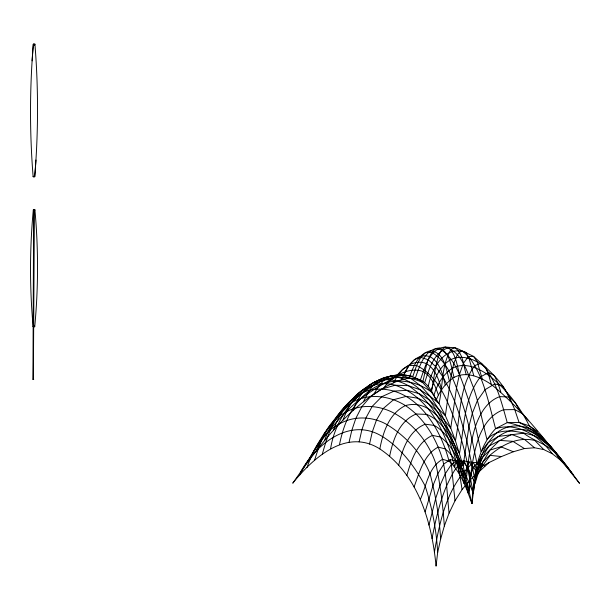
<?xml version="1.0" encoding="UTF-8"?>
<svg xmlns="http://www.w3.org/2000/svg" width="610" height="610" viewBox="0 0 610 610"><rect width="100%" height="100%" fill="white"/><g stroke="black" fill="none" stroke-linecap="round" stroke-linejoin="round"><path stroke-width="0.91" d="M33.634 210.961L32.932 379.321L33.344 379.397L34.404 210.93L33.657 210.892L34.366 210.969M33.314 44.217C29.677 88.252 29.585 132.576 33.123 176.618M35.952 160.011L34.739 176.564C38.377 132.561 38.46 88.259 34.93 44.24M32.101 60.855L33.314 44.294M33.314 209.931C29.646 248.689 29.616 287.775 33.123 326.541M34.739 326.502C38.407 287.752 38.438 248.666 34.922 209.901M573.011 474.405L566.56 466.497L559.644 459.444L552.111 453.649L543.777 449.57L534.52 447.763L524.364 448.563L513.376 451.743L501.504 456.547L489.174 462.479L470.043 479.925L462.083 489.586L454.984 500.833L449.082 513.132L444.332 526.018L440.611 539.209L437.652 552.553L436.058 566.141C431.956 522.45 418.254 474.58 379.832 448.929C346.312 427.671 312.823 458.156 292.754 483.196C317.993 447.023 345.374 410.37 384.048 387.625C394.906 381.837 407.968 374.952 420.412 379.916C428.342 384.094 432.871 392.428 436.074 400.457C439.49 391.216 445.757 382.76 454.092 377.399C466.52 370.773 480.802 377.293 491.37 384.536C525.896 412.284 551.905 449.021 579.5 483.326C564.669 462.647 549.038 442.174 529.327 425.856C519.583 406.435 506.117 388.677 488.785 375.424C478.514 367.967 464.172 361.501 452.01 368.47C442.776 374.647 436.958 384.872 433.931 395.364M434.404 552.294C439.81 520.292 447.603 484.584 473.39 462.586L478.004 462.395L484.851 466.154M432.032 538.6C435.471 520.765 439.444 502.914 446.474 486.101C451.072 477.05 454.778 466.375 463.989 460.962L473.39 462.586L478.065 472.132M369.515 444.126L372.268 431.964L376.484 420.015L383.156 408.586L393.58 399.695L406.291 396.363L418.361 398.307L428.632 403.713L437.111 411.171L450.759 428.136L455.426 440.733L463.127 465.949L471.911 503.586C475.358 478.789 477.272 450.584 496.982 432.604C513.605 419.924 534.314 426.504 546.369 441.838M359.122 441.899L361.882 429.798L365.954 417.873L372.184 406.397L381.73 396.713L394.151 391.071L407.289 390.316L419.268 393.709L429.379 399.924L445.353 415.662L450.759 428.136L456.585 387.571L459.406 374.609L463.333 363.423L468.442 356.469L473.543 356.4C487.634 369.317 504.005 381.944 510.265 400.732M379.832 448.929C383.049 432.208 389.012 413.641 405.414 405.574C429.783 398.948 444.431 423.409 455.426 440.733C460.542 415.517 458.857 387.114 474.809 365.512L481.351 363.163C496.304 379.618 501.298 401.83 507.253 422.6C526.026 426.108 544.013 436.478 555.123 452.246M349.05 442.158L351.886 430.096L355.904 418.193L361.86 406.672L370.613 396.485L382.066 388.989L395.15 385.23L408.319 385.673L420.168 389.79L430.195 396.355L439.002 403.484L445.353 415.662L451.118 375.318L453.825 363.446L457.386 354.555L461.663 350.567L473.543 356.4L477.241 361.844L482.236 379.046M389.66 456.089C393 439.612 399.337 420.9 416.188 413.999L426.657 414.396C443.523 421.106 450.912 438.742 459.505 453.344C464.256 427.518 463.531 398.658 480.375 376.95L488.618 372.496L494.405 375.737L497.897 382.988L500.818 391.917M428.96 525.088L435.639 498.591L439.917 485.69L445.239 473.817L451.354 464.492L457.408 460.054L462.586 461.229L463.989 460.962L467.298 467.641L470.043 479.925M339.518 444.56C343.674 423.561 352.549 402.181 370.979 389.859C389.195 376.797 413.916 378.94 431.453 392.07L439.002 403.484C443.188 385.482 441.183 365.26 451.194 349.08L454.984 347.776C468.312 351.688 475.045 365.222 480.375 376.95C487.237 393.625 490.92 411.315 495.572 428.678C476.807 448.525 473.482 477.493 471.911 503.586C466.497 488.534 461.076 472.308 449.021 461.175C440.084 425.871 412.955 383.111 370.979 389.859C351.97 393.9 340.982 411.445 329.667 425.589C321.523 437.088 314.31 449.135 308.096 461.778M330.62 448.685C336.712 407.625 378.314 361.837 422.562 382.439L431.453 392.07L435.7 366.61L438.315 356.492L441.556 349.873L445.147 347.037L454.984 347.776C463.318 353.762 463.364 365.489 466.215 374.517M398.704 465.14C402.356 449.173 408.784 430.767 425.239 424.186L434.259 425.437C449.501 433.969 455.395 451.354 463.127 465.949L468.953 426.443L472.338 413.245L477.409 400.526L485.057 389.66L494.794 383.926L502.449 385.596L509.396 396.988L514.733 409.592L519.057 422.425C537.38 431.194 551.867 446.337 563.579 462.654M322.316 454.122C327.639 435.159 334.257 413.824 351.688 402.623C368.341 392.809 389.515 395.539 405.414 405.574C424.141 417.972 436.081 438.171 442.555 459.292C446.733 476.867 447.138 495.19 449.082 513.132M425.124 511.843L432.955 485.644L437.866 473.574L443.905 463.989L450.355 459.521L456.105 461.145C464.896 469.845 468.465 482.075 473.268 493.147C476.745 465.743 488.046 428.258 522.13 429.432C534.032 430.485 541.84 439.947 550.754 446.787C557.952 455.357 565.47 463.699 571.707 473.024M428.258 386.359C431.552 369.012 444.461 344.536 465.819 352.336L469.067 358.344L473.764 375.714M406.832 475.564C411.148 460.367 417.011 442.372 432.505 435.38L440.367 437.042C454.305 446.787 459.406 463.844 466.375 478.522C468.419 460.954 470.119 443.218 475.503 426.283C479.788 413.908 486.757 401.395 499.704 396.63L509.396 396.988L515.198 402.501L519.529 410.5M431.262 390.667C434.244 379.138 439.185 367.121 449.562 360.373C461.595 353.22 476.006 359.732 485.842 367.708L488.785 375.424L491.37 384.536M424.712 382.676C428.952 369.37 433.641 352 448.792 347.662C456.188 354.784 457.073 365.779 459.673 375.196M34.373 45.201L33.603 45.018L34.366 44.827M420.412 379.916C424.972 367.449 429.257 348.47 445.147 347.037C462.502 351.97 467.268 372.687 473.39 387.419C479.117 404.384 482.556 421.967 486.887 439.314C500.101 426.245 518.279 431.567 534.07 435.532C547.75 442.067 557.25 454.9 566.56 466.497M314.501 460.489C320.036 442.715 326.594 423.058 343.781 413.283C359.107 403.645 378.886 404.773 394.418 413.351C413.999 424.194 428.777 442.646 435.883 463.806C440.214 484.294 442.898 505.126 444.332 526.018M414.083 486.925C419.36 472.765 423.79 454.549 438.224 447.092L445.247 448.929C458.156 459.513 463.059 476.235 469.319 491.065C470.531 473.512 472.742 455.914 478.248 439.139C482.746 426.588 490.356 414.274 503.578 409.745L514.733 409.592L522.762 413.824L528.557 420.831M420.557 498.904C426.588 485.362 428.502 467.123 442.555 459.292L449.021 461.175L450.355 459.521L451.354 464.492L454.984 500.833M415.196 378.345C419.672 366.366 424.217 349.019 439.551 347.959C450.493 352.885 451.019 367.296 454.092 377.399M408.952 378.208C413.26 367.502 417.614 353.952 430.218 350.819C444.393 351.825 446.345 369.95 449.349 380.777M307.036 467.481C312.884 450.554 321.562 433.725 337.925 424.819C352.801 415.486 372.1 415.967 387.144 424.69C405.886 436.241 421.64 453.337 430.065 473.802C435.593 495.221 439.353 517.12 440.611 539.209M333.533 430.08C338.901 413.504 349.644 399.687 363.529 389.325C379.611 376.698 404.994 367.967 422.562 382.439C425.963 371.071 425.78 356.819 435.609 348.676L441.556 349.873C457.485 361.6 462.228 382.439 468.632 400.129C473.856 417.042 477.111 434.45 481.107 451.674L487.84 442.822L498.309 436.44L523.639 433.176C535.793 442.761 551.89 444.461 559.644 459.444M343.034 420.008C347.959 407.007 354.768 394.144 367.25 386.954C378.642 376.522 395.76 378.52 408.319 385.673C438.43 405.238 451.476 441.304 459.65 474.664L462.586 461.229L466.947 466.482L475.175 483.15L477.973 473.955L483.074 461.64C496.548 448.091 514.749 435.67 534.787 440.466L543.777 449.57M324.581 440.489C330.315 424.08 340.38 409.958 353.22 398.292C363.446 386.199 379.847 380.815 395.15 385.23C429.867 396.874 446.322 433.977 454.686 466.924L456.105 461.145L457.408 460.054L462.083 489.586M353.053 410.484C358.024 397.743 365.382 385.108 378.894 380.06C392.848 371.627 409.379 379.954 420.168 389.79C445.064 414.914 456.036 449.928 464.111 483.509L466.947 466.482L469.052 462.166L473.52 467.161L477.973 473.955L482.228 466.299L490.15 455.388L501.504 456.547M316.14 451.087L324.482 433.344L341.478 412.665L351.055 402.92L361.379 393.93L372.397 386.13L378.894 380.06L391.292 375.707L400.495 374.814L410.965 378.49L421.197 386.199L430.195 396.355L437.789 407.77L444.187 419.764L454.32 444.316L462.045 468.854L468.251 493.093C470.074 482.647 469.014 469.791 478.004 462.395L482.228 466.299L489.174 462.479M401.647 379.679C406.085 368.265 415.479 351.657 430.164 356.736C440.13 362.401 442.692 374.731 445.262 384.994M363.415 401.754L367.525 393.679L372.397 386.13L391.292 375.707L403.736 374.86L412.871 376.378L416.599 365.512L420.786 357.376L425.513 352.633L431.659 352.435C448.968 362.02 454.313 383.301 461.328 400.427C468.511 421.289 472.742 442.967 477.203 464.53L481.747 454.846L488.663 446.169L511.653 434.465L524.432 439.33L534.52 447.763M299.807 474.87C312.32 451.553 327.997 429.905 346.793 411.247C360.815 396.653 378.337 386.549 395.852 376.835C402.63 367.754 414.617 358.688 426.405 363.636C435.632 369.019 438.956 380.099 441.648 389.767M393.305 382.844L397.659 375.516L402.638 369.34L408.853 365.565L414.518 359.496L420.786 357.376L428.106 359.709L435.7 366.61L442.814 376.713L449.112 388.532L454.549 401.105L459.208 413.946L466.642 439.68L474.473 477.531L477.79 467.481L481.991 457.797L499.636 440.382L512.873 441.327L524.364 448.563M373.869 394.068L378.413 386.633L383.98 380.106L403.736 374.86L408.853 365.565L416.599 365.512C440.084 376.827 448.731 404.781 457.599 427.396C464.469 447.969 469.067 469.204 472.62 490.57L477.912 470.287L489.975 450.088L500.81 446.756L513.376 451.743M300.303 472.514C315.683 444.301 350.171 416.249 382.661 436.691C401.38 448.419 414.884 466.757 425.155 485.995C432.063 507.55 436.47 529.938 437.652 552.553M384.048 387.625C391.62 376.462 409.478 366.183 423.172 371.574C431.636 376.408 435.304 386.145 438.331 394.891M32.963 379.29L33.725 379.298M537.395 431.445L529.327 425.856L519.057 422.425L507.253 422.6L495.572 428.678C517.753 421.67 539.476 436.241 552.111 453.649M34.457 326.068A0.808 0.526 0.1 0 1 33.84 326.99M33.253 326.754A0.808 0.526 0.1 0 1 33.237 326.197M34.434 176.275A0.808 0.404 0.1 0 1 34.473 176.892A0.808 0.404 0.1 0 1 33.245 176.808A0.808 0.404 0.1 0 1 33.611 176.221M33.703 210.419A0.808 0.526 0.1 0 0 34.93 209.977A0.808 0.526 0.1 0 0 33.725 209.512A0.808 0.526 0.1 0 0 33.703 210.419M33.695 44.614A0.808 0.404 0.1 0 0 34.93 44.286A0.808 0.404 0.1 0 0 33.741 43.912A0.808 0.404 0.1 0 0 33.695 44.614"/></g></svg>
